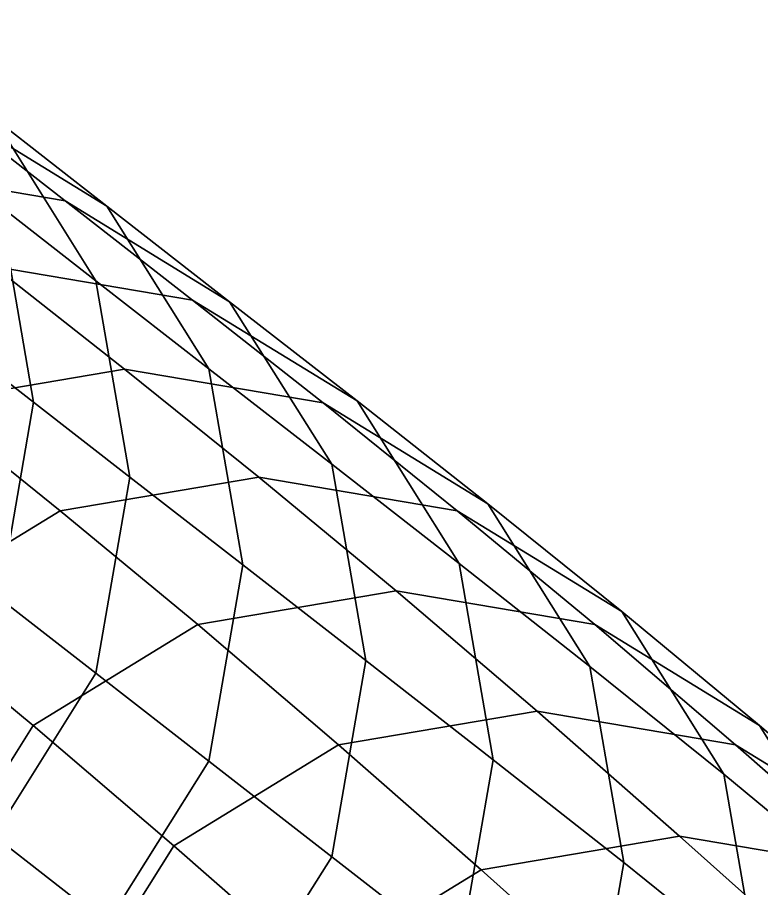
# Model space of a CAD drawing. Extents: x -10238 to 5731, y -23491 to 6659.
# Drawn here: x -5158 to -1827, y 1740 to 5641 of the extents above; entities that cross this region are included whole.
import ezdxf

# ---------------------------------------------------------------- set-up
doc = ezdxf.new("R2010")
doc.units = 0

msp = doc.modelspace()

# ---------------------------------------------------------------- linework, layer by layer
for points in [[(-5263.664551, 5189.256348, -234250), (-4757.908203, 4795.890137, -233091.140625), (-5494.23584, 5247.740723, -233091.140625), (-5999.992188, 5641.106934, -234250)], [(-4806.633789, 4461.274414, -234250), (-5263.664551, 5189.256348, -234250), (-5695.407715, 5525.056641, -235408.859375), (-5238.376953, 4797.074707, -235408.859375)], [(-5494.23584, 5247.740723, -233091.140625), (-4944.071289, 4819.834961, -231916.65625), (-5832.742188, 4970.452148, -231916.65625), (-6382.906738, 5398.35791, -233091.140625)], [(-4757.908203, 4795.890137, -233091.140625), (-4207.743652, 4367.984375, -231916.65625), (-4944.071289, 4819.834961, -231916.65625), (-5494.23584, 5247.740723, -233091.140625)], [(-4300.876953, 4067.907959, -233091.140625), (-4757.908203, 4795.890137, -233091.140625), (-5263.664551, 5189.256348, -234250), (-4806.633789, 4461.274414, -234250)], [(-5086.033203, 3918.47583, -235408.859375), (-5238.376953, 4797.074707, -235408.859375), (-5566.501953, 5052.283203, -236583.34375), (-5414.158203, 4173.68457, -236583.34375)], [(-5262.805176, 4526.333984, -230713.53125), (-5832.742188, 4970.452148, -231916.65625), (-4944.071289, 4819.834961, -231916.65625), (-4374.134277, 4375.716797, -230713.53125)], [(-4374.134277, 4375.716797, -230713.53125), (-4944.071289, 4819.834961, -231916.65625), (-4207.743652, 4367.984375, -231916.65625), (-3637.806396, 3923.866211, -230713.53125)], [(-4654.290039, 3582.675537, -234250), (-4806.633789, 4461.274414, -234250), (-5238.376953, 4797.074707, -235408.859375), (-5086.033203, 3918.47583, -235408.859375)], [(-3750.712646, 3640.002441, -231916.65625), (-4207.743652, 4367.984375, -231916.65625), (-4757.908203, 4795.890137, -233091.140625), (-4300.876953, 4067.907959, -233091.140625)], [(-5566.520996, 3914.916504, -229479.171875), (-6151.476563, 4375.716797, -230713.53125), (-5262.805176, 4526.333984, -230713.53125), (-4677.850098, 4065.533447, -229479.171875)], [(-4677.850098, 4065.533447, -229479.171875), (-5262.805176, 4526.333984, -230713.53125), (-4374.134277, 4375.716797, -230713.53125), (-3789.178711, 3914.916504, -229479.171875)], [(-4148.533691, 3189.309326, -233091.140625), (-4300.876953, 4067.907959, -233091.140625), (-4806.633789, 4461.274414, -234250), (-4654.290039, 3582.675537, -234250)], [(-3789.178711, 3914.916504, -229479.171875), (-4374.134277, 4375.716797, -230713.53125), (-3637.806396, 3923.866211, -230713.53125), (-3052.851318, 3463.065674, -229479.171875)], [(-4207.743652, 4367.984375, -231916.65625), (-3750.712646, 3640.002441, -231916.65625), (-3180.775635, 3195.884277, -230713.53125), (-3637.806396, 3923.866211, -230713.53125)], [(-5238.376953, 3039.877197, -235408.859375), (-5086.033203, 3918.47583, -235408.859375), (-5414.158203, 4173.68457, -236583.34375), (-5566.501953, 3295.085449, -236583.34375)], [(-4966.33252, 3432.264648, -228213.546875), (-5566.520996, 3914.916504, -229479.171875), (-4677.850098, 4065.533447, -229479.171875), (-4077.661377, 3582.881592, -228213.546875)], [(-4077.661377, 3582.881592, -228213.546875), (-4677.850098, 4065.533447, -229479.171875), (-3789.178711, 3914.916504, -229479.171875), (-3188.990234, 3432.264648, -228213.546875)], [(-3598.369141, 2761.403564, -231916.65625), (-3750.712646, 3640.002441, -231916.65625), (-4300.876953, 4067.907959, -233091.140625), (-4148.533691, 3189.309326, -233091.140625)], [(-5702.660156, 2980.413574, -228213.546875), (-6302.848633, 3463.065674, -229479.171875), (-5566.520996, 3914.916504, -229479.171875), (-4966.33252, 3432.264648, -228213.546875)], [(-4806.633789, 2704.07666, -234250), (-4654.290039, 3582.675537, -234250), (-5086.033203, 3918.47583, -235408.859375), (-5238.376953, 3039.877197, -235408.859375)], [(-3188.990234, 3432.264648, -228213.546875), (-3789.178711, 3914.916504, -229479.171875), (-3052.851318, 3463.065674, -229479.171875), (-2452.662598, 2980.413574, -228213.546875)], [(-3637.806396, 3923.866211, -230713.53125), (-3180.775635, 3195.884277, -230713.53125), (-2595.820313, 2735.08374, -229479.171875), (-3052.851318, 3463.065674, -229479.171875)], [(-3750.712646, 3640.002441, -231916.65625), (-3598.369141, 2761.403564, -231916.65625), (-3028.431885, 2317.2854, -230713.53125), (-3180.775635, 3195.884277, -230713.53125)], [(-4350.694824, 2922.591797, -226916.671875), (-4966.33252, 3432.264648, -228213.546875), (-4077.661377, 3582.881592, -228213.546875), (-3462.023926, 3073.208984, -226916.671875)], [(-4300.876953, 2310.710449, -233091.140625), (-4148.533691, 3189.309326, -233091.140625), (-4654.290039, 3582.675537, -234250), (-4806.633789, 2704.07666, -234250)], [(-3462.023926, 3073.208984, -226916.671875), (-4077.661377, 3582.881592, -228213.546875), (-3188.990234, 3432.264648, -228213.546875), (-2573.352783, 2922.591797, -226916.671875)], [(-3052.851318, 3463.065674, -229479.171875), (-2595.820313, 2735.08374, -229479.171875), (-1995.631714, 2252.431885, -228213.546875), (-2452.662598, 2980.413574, -228213.546875)], [(-5087.022461, 2470.740967, -226916.671875), (-5702.660156, 2980.413574, -228213.546875), (-4966.33252, 3432.264648, -228213.546875), (-4350.694824, 2922.591797, -226916.671875)], [(-2573.352783, 2922.591797, -226916.671875), (-3188.990234, 3432.264648, -228213.546875), (-2452.662598, 2980.413574, -228213.546875), (-1837.025146, 2470.740967, -226916.671875)], [(-3750.712646, 1882.80481, -231916.65625), (-3598.369141, 2761.403564, -231916.65625), (-4148.533691, 3189.309326, -233091.140625), (-4300.876953, 2310.710449, -233091.140625)], [(-3180.775635, 3195.884277, -230713.53125), (-3028.431885, 2317.2854, -230713.53125), (-2443.476807, 1856.484985, -229479.171875), (-2595.820313, 2735.08374, -229479.171875)], [(-3462.023926, 3073.208984, -226916.671875), (-2832.030762, 2534.107178, -225591.15625), (-3720.701904, 2383.490234, -225591.15625), (-4350.694824, 2922.591797, -226916.671875)], [(-2573.352783, 2922.591797, -226916.671875), (-1943.359741, 2383.490234, -225591.15625), (-2832.030762, 2534.107178, -225591.15625), (-3462.023926, 3073.208984, -226916.671875)], [(-5263.664063, 1976.094727, -234250), (-4806.633789, 2704.07666, -234250), (-5238.376953, 3039.877197, -235408.859375), (-5695.407715, 2311.89502, -235408.859375)], [(-6159.690918, 2252.431885, -228213.546875), (-5702.660156, 2980.413574, -228213.546875), (-5087.022461, 2470.740967, -226916.671875), (-5544.053223, 1742.759155, -226916.671875)], [(-2452.662598, 2980.413574, -228213.546875), (-1995.631714, 2252.431885, -228213.546875), (-1379.994263, 1742.759155, -226916.671875), (-1837.025146, 2470.740967, -226916.671875)], [(-4350.694824, 2922.591797, -226916.671875), (-3720.701904, 2383.490234, -225591.15625), (-4457.029297, 1931.639404, -225591.15625), (-5087.022461, 2470.740967, -226916.671875)], [(-1837.025146, 2470.740967, -226916.671875), (-1207.032227, 1931.639404, -225591.15625), (-1943.359741, 2383.490234, -225591.15625), (-2573.352783, 2922.591797, -226916.671875)], [(-3598.369141, 2761.403564, -231916.65625), (-3750.712646, 1882.80481, -231916.65625), (-3180.775635, 1438.686646, -230713.53125), (-3028.431885, 2317.2854, -230713.53125)], [(-2595.820313, 2735.08374, -229479.171875), (-2443.476807, 1856.484985, -229479.171875), (-1843.288086, 1373.833008, -228213.546875), (-1995.631714, 2252.431885, -228213.546875)], [(-4757.907715, 1582.728516, -233091.140625), (-4300.876953, 2310.710449, -233091.140625), (-4806.633789, 2704.07666, -234250), (-5263.664063, 1976.094727, -234250)], [(-2832.030762, 2534.107178, -225591.15625), (-2194.01001, 1974.211304, -224250), (-3082.681152, 1823.59436, -224250), (-3720.701904, 2383.490234, -225591.15625)], [(-1943.359741, 2383.490234, -225591.15625), (-1305.338867, 1823.59436, -224250), (-2194.01001, 1974.211304, -224250), (-2832.030762, 2534.107178, -225591.15625)], [(-5087.022461, 2470.740967, -226916.671875), (-4457.029297, 1931.639404, -225591.15625), (-4914.060059, 1203.657471, -225591.15625), (-5544.053223, 1742.759155, -226916.671875)], [(-1379.994263, 1742.759155, -226916.671875), (-750.001282, 1203.657471, -225591.15625), (-1207.032227, 1931.639404, -225591.15625), (-1837.025146, 2470.740967, -226916.671875)], [(-3720.701904, 2383.490234, -225591.15625), (-3082.681152, 1823.59436, -224250), (-3819.008545, 1371.74353, -224250), (-4457.029297, 1931.639404, -225591.15625)], [(-1207.032227, 1931.639404, -225591.15625), (-569.011353, 1371.74353, -224250), (-1305.338867, 1823.59436, -224250), (-1943.359741, 2383.490234, -225591.15625)], [(-1409.495361, 2223.247314, 34083.335938), (-1207.672485, 2415.955566, 35283.855469), (-1664.703369, 1687.973755, 35283.855469), (-1866.526245, 1495.265503, 34083.335938)], [(-1409.495361, 2186.210205, -42500), (-1866.526245, 1458.228394, -42500), (-1664.703369, 1672.348755, -43748.699219), (-1207.672485, 2400.330566, -43748.699219)], [(-4207.743652, 1154.822876, -231916.65625), (-3750.712646, 1882.80481, -231916.65625), (-4300.876953, 2310.710449, -233091.140625), (-4757.907715, 1582.728516, -233091.140625)], [(-3028.431885, 2317.2854, -230713.53125), (-3180.775635, 1438.686646, -230713.53125), (-2595.820313, 977.886169, -229479.171875), (-2443.476807, 1856.484985, -229479.171875)], [(-1995.631714, 2252.431885, -228213.546875), (-1843.288086, 1373.833008, -228213.546875), (-1227.650635, 864.1604, -226916.671875), (-1379.994263, 1742.759155, -226916.671875)], [(-1866.526245, 1495.265503, 34083.335938), (-1993.307983, 1187.973755, 32910.15625), (-1536.2771, 1915.955688, 32910.15625), (-1409.495361, 2223.247314, 34083.335938)], [(-1409.495361, 2186.210205, -42500), (-1536.2771, 1845.932495, -41252.605469), (-1993.307983, 1117.950684, -41252.605469), (-1866.526245, 1458.228394, -42500)], [(-5999.992188, 1524.243896, -234250), (-5494.235352, 1130.877686, -233091.140625), (-4757.907715, 1582.728516, -233091.140625), (-5263.664063, 1976.094727, -234250)], [(-2194.01001, 1974.211304, -224250), (-1555.597534, 1404.916992, -222908.84375), (-2444.268555, 1254.300049, -222908.84375), (-3082.681152, 1823.59436, -224250)], [(-1305.338867, 1823.59436, -224250), (-666.926453, 1254.300049, -222908.84375), (-1555.597534, 1404.916992, -222908.84375), (-2194.01001, 1974.211304, -224250)], [(-4457.029297, 1931.639404, -225591.15625), (-3819.008545, 1371.74353, -224250), (-4276.039551, 643.761658, -224250), (-4914.060059, 1203.657471, -225591.15625)], [(-1993.307983, 1187.973755, 32910.15625), (-2058.412109, 786.932129, 31760.417969), (-1601.381348, 1514.914063, 31760.417969), (-1536.2771, 1915.955688, 32910.15625)], [(-3750.712646, 1882.80481, -231916.65625), (-4207.743652, 1154.822876, -231916.65625), (-3637.806396, 710.704773, -230713.53125), (-3180.775635, 1438.686646, -230713.53125)], [(-2443.476807, 1856.484985, -229479.171875), (-2595.820313, 977.886169, -229479.171875), (-1995.631714, 495.234222, -228213.546875), (-1843.288086, 1373.833008, -228213.546875)], [(-1536.2771, 1845.932495, -41252.605469), (-1601.381348, 1408.432495, -40020.832031), (-2058.412109, 680.450684, -40020.832031), (-1993.307983, 1117.950684, -41252.605469)], [(-3082.681152, 1823.59436, -224250), (-2444.268555, 1254.300049, -222908.84375), (-3180.596191, 802.449219, -222908.84375), (-3819.008545, 1371.74353, -224250)], [(-5544.053223, 1742.759155, -226916.671875), (-4914.060059, 1203.657471, -225591.15625), (-5066.403809, 325.058716, -225591.15625), (-5696.396484, 864.1604, -226916.671875)]]:
    msp.add_3dface(points)

doc.saveas('drawing.dxf')
